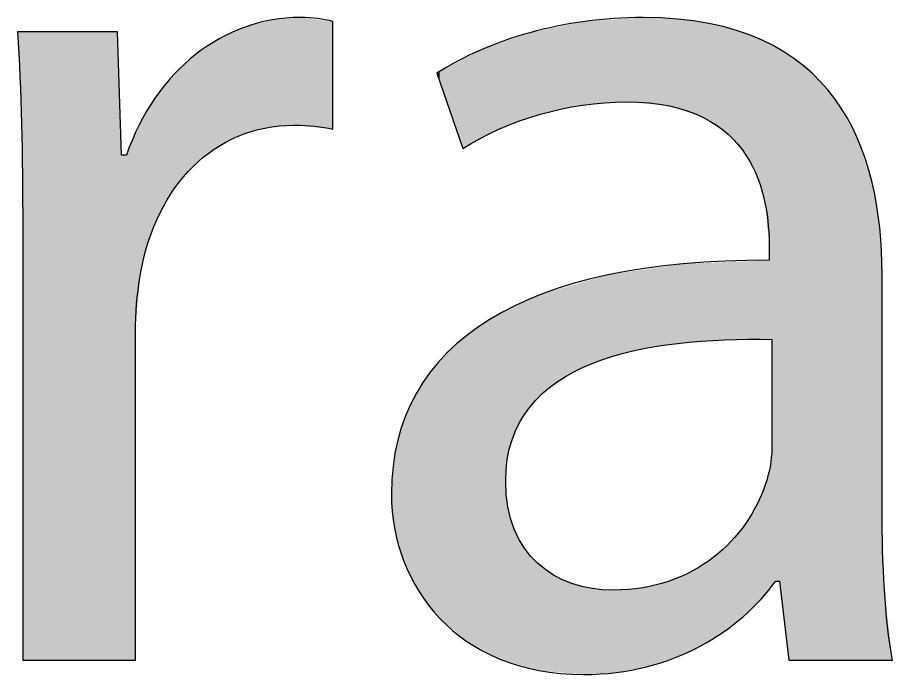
# Model space of a CAD drawing. Extents: x -102 to 434, y -1398 to -13.
# Drawn here: x -85.2 to -77.79, y -1303.87 to -1298.3 of the extents above; entities that cross this region are included whole.
import ezdxf

# ---------------------------------------------------------------- set-up
doc = ezdxf.new("R2010")
doc.units = 0
doc.layers.add('LAYER_1', color=7, linetype='CONTINUOUS')

# ---------------------------------------------------------------- blocks, each defined once
blk = doc.blocks.new('*U77')
at = {"layer": 'LAYER_1', "color": 250}
for points in [[(-83.106, -1299.2384), (-83.2749, -1298.3837), (-83.106, -1298.3391)], [(-83.0446, -1299.2325), (-83.106, -1298.3391), (-83.0446, -1298.3229)], [(-82.8599, -1299.2148), (-83.0446, -1298.3229), (-82.8599, -1298.3069)], [(-82.8049, -1299.2203), (-82.8599, -1298.3069), (-82.8049, -1298.3021)], [(-82.8599, -1299.2148), (-82.8599, -1298.3069), (-82.8049, -1299.2203)], [(-82.8049, -1299.2203), (-82.8049, -1298.3021), (-82.53, -1299.2478)], [(-83.3317, -1299.3069), (-83.4925, -1298.4824), (-83.3317, -1298.4095)], [(-83.2749, -1299.2897), (-83.3317, -1298.4095), (-83.2749, -1298.3837)], [(-85.1679, -1299.204), (-85.1679, -1298.4231), (-85.1583, -1300.0836)], [(-83.4925, -1299.3936), (-83.5353, -1298.5109), (-83.4925, -1298.4824)], [(-83.5353, -1299.4166), (-83.6943, -1298.6169), (-83.5353, -1298.5109)], [(-83.7149, -1299.564), (-83.8687, -1298.7772), (-83.7149, -1298.6358)], [(-83.6943, -1299.5471), (-83.7149, -1298.6358), (-83.6943, -1298.6169)], [(-83.877, -1299.7593), (-83.995, -1298.9313), (-83.877, -1298.7848)], [(-83.8687, -1299.7454), (-83.877, -1298.7848), (-83.8687, -1298.7772)], [(-83.995, -1299.9572), (-84.0375, -1298.9841), (-83.995, -1298.9313)], [(-84.0375, -1300.0617), (-84.0919, -1299.0763), (-84.0375, -1298.9841)], [(-84.0919, -1300.1957), (-84.1577, -1299.1876), (-84.0919, -1299.0763)], [(-84.1724, -1300.6086), (-84.2016, -1299.2828), (-84.1724, -1299.2125)], [(-84.1577, -1300.4574), (-84.1724, -1299.2125), (-84.1577, -1299.1876)], [(-84.2016, -1303.7457), (-84.2786, -1299.468), (-84.2016, -1299.2828)]]:
    blk.add_solid(points, dxfattribs=at)
at = {"layer": 'LAYER_1', "color": 250, "extrusion": (0, 0, -1)}
for points in [[(83.106, -1299.2384), (83.106, -1298.3391), (83.0446, -1299.2325)], [(83.0446, -1299.2325), (83.0446, -1298.3229), (82.8599, -1299.2148)], [(82.53, -1299.2478), (82.8049, -1298.3021), (82.53, -1298.3352)], [(83.3317, -1299.3069), (83.3317, -1298.4095), (83.2749, -1299.2897)], [(83.2749, -1299.2897), (83.2749, -1298.3837), (83.106, -1299.2384)], [(85.1679, -1299.204), (85.2024, -1298.4231), (85.1679, -1298.4231)], [(85.1583, -1300.0836), (85.1679, -1298.4231), (85.1583, -1298.4231)], [(85.1583, -1303.7457), (85.1583, -1298.4231), (84.3556, -1303.7457)], [(84.3556, -1303.7457), (85.1583, -1298.4231), (84.3556, -1298.4231)], [(84.3556, -1303.7457), (84.3556, -1298.4231), (84.3225, -1303.7457)], [(84.3225, -1303.7457), (84.3556, -1298.4231), (84.3225, -1299.468)], [(83.4925, -1299.3936), (83.4925, -1298.4824), (83.3317, -1299.3069)], [(83.5353, -1299.4166), (83.5353, -1298.5109), (83.4925, -1299.3936)], [(83.7149, -1299.564), (83.7149, -1298.6358), (83.6943, -1299.5471)], [(83.6943, -1299.5471), (83.6943, -1298.6169), (83.5353, -1299.4166)], [(83.877, -1299.7593), (83.877, -1298.7848), (83.8687, -1299.7454)], [(83.8687, -1299.7454), (83.8687, -1298.7772), (83.7149, -1299.564)], [(83.995, -1299.9572), (83.995, -1298.9313), (83.877, -1299.7593)], [(84.0375, -1300.0617), (84.0375, -1298.9841), (83.995, -1299.9572)], [(84.0919, -1300.1957), (84.0919, -1299.0763), (84.0375, -1300.0617)], [(84.1724, -1300.6086), (84.1724, -1299.2125), (84.1577, -1300.4574)], [(84.1577, -1300.4574), (84.1577, -1299.1876), (84.0919, -1300.1957)], [(84.2016, -1300.9084), (84.2016, -1299.2828), (84.1724, -1300.6086)], [(84.3225, -1303.7457), (84.3225, -1299.468), (84.2786, -1303.7457)], [(84.2786, -1303.7457), (84.3225, -1299.468), (84.2786, -1299.468)], [(84.2786, -1303.7457), (84.2786, -1299.468), (84.2016, -1303.7457)]]:
    blk.add_solid(points, dxfattribs=at)
blk = doc.blocks.new('*U78')
at = {"layer": 'LAYER_1', "color": 250}
for points in [[(-80.4164, -1299.0446), (-80.4904, -1298.3553), (-80.4164, -1298.3402)], [(-80.4066, -1299.0438), (-80.4164, -1298.3402), (-80.4066, -1298.3382)], [(-80.395, -1299.043), (-80.4066, -1298.3382), (-80.395, -1298.3358)], [(-80.335, -1299.0385), (-80.395, -1298.3358), (-80.335, -1298.3317)], [(-80.3349, -1299.0385), (-80.335, -1298.3317), (-80.3349, -1298.3317)], [(-80.2016, -1299.0285), (-80.3349, -1298.3317), (-80.2016, -1298.3226)], [(-80.1673, -1299.0259), (-80.2016, -1298.3226), (-80.1673, -1298.3203)], [(-80.1536, -1299.0249), (-80.1673, -1298.3203), (-80.1536, -1298.3194)], [(-80.131, -1299.0232), (-80.1536, -1298.3194), (-80.131, -1298.3178)], [(-80.0437, -1299.0167), (-80.131, -1298.3178), (-80.0437, -1298.3119)], [(-80.0267, -1299.0183), (-80.0437, -1298.3119), (-80.0267, -1298.3107)], [(-80.0437, -1299.0167), (-80.0437, -1298.3119), (-80.0267, -1299.0183)], [(-79.9892, -1299.0219), (-80.0267, -1298.3107), (-79.9892, -1298.3082)], [(-80.0267, -1299.0183), (-80.0267, -1298.3107), (-79.9892, -1299.0219)], [(-79.9057, -1299.0299), (-79.9892, -1298.3082), (-79.9057, -1298.3025)], [(-79.9892, -1299.0219), (-79.9892, -1298.3082), (-79.9057, -1299.0299)], [(-79.9007, -1299.0303), (-79.9057, -1298.3025), (-79.9007, -1298.3021)], [(-79.9057, -1299.0299), (-79.9057, -1298.3025), (-79.9007, -1299.0303)], [(-79.9007, -1299.0303), (-79.9007, -1298.3021), (-79.8739, -1299.0329)], [(-79.8739, -1299.0329), (-79.8739, -1298.3033), (-79.8026, -1299.0397)], [(-79.8026, -1299.0397), (-79.8026, -1298.3064), (-79.7908, -1299.0409)], [(-79.7908, -1299.0409), (-79.7908, -1298.307), (-79.6819, -1299.0513)], [(-79.6819, -1299.0513), (-79.6819, -1298.3117), (-79.6791, -1299.0516)], [(-79.6791, -1299.0516), (-79.6791, -1298.3118), (-79.6364, -1299.066)], [(-79.6364, -1299.066), (-79.6364, -1298.3137), (-79.6098, -1299.0749)], [(-79.6098, -1299.0749), (-79.6098, -1298.3149), (-79.6096, -1299.075)], [(-79.6096, -1299.075), (-79.6096, -1298.3149), (-79.5792, -1299.0853)], [(-79.5792, -1299.0853), (-79.5792, -1298.3192), (-79.5619, -1299.0911)], [(-79.5619, -1299.0911), (-79.5619, -1298.3216), (-79.4826, -1299.1178)], [(-79.4826, -1299.1178), (-79.4826, -1298.3328), (-79.4196, -1299.1391)], [(-80.7561, -1299.1185), (-80.7818, -1298.4149), (-80.7561, -1298.4097)], [(-80.7503, -1299.1172), (-80.7561, -1298.4097), (-80.7503, -1298.4085)], [(-80.7304, -1299.1129), (-80.7503, -1298.4085), (-80.7304, -1298.4044)], [(-80.6599, -1299.0975), (-80.7304, -1298.4044), (-80.6599, -1298.39)], [(-80.6314, -1299.0913), (-80.6599, -1298.39), (-80.6314, -1298.3842)], [(-80.505, -1299.0638), (-80.6314, -1298.3842), (-80.505, -1298.3583)], [(-80.4904, -1299.0607), (-80.505, -1298.3583), (-80.4904, -1298.3553)], [(-79.4196, -1299.1391), (-79.4196, -1298.3417), (-79.3953, -1299.1473)], [(-79.3953, -1299.1473), (-79.3953, -1298.3451), (-79.3465, -1299.1801)], [(-79.3465, -1299.1801), (-79.3465, -1298.352), (-79.3082, -1299.2059)], [(-79.3082, -1299.2059), (-79.3082, -1298.3616), (-79.2244, -1299.2623)], [(-79.2244, -1299.2623), (-79.2244, -1298.3827), (-79.2119, -1299.2707)], [(-79.2119, -1299.2707), (-79.2119, -1298.3859), (-79.1824, -1299.2905)], [(-79.1824, -1299.2905), (-79.1824, -1298.3933), (-79.159, -1299.3178)], [(-79.159, -1299.3178), (-79.159, -1298.3992), (-79.1096, -1299.3754)], [(-79.1096, -1299.3754), (-79.1096, -1298.4117), (-79.0519, -1299.4428)], [(-81.0128, -1299.2082), (-81.0245, -1298.4887), (-81.0128, -1298.4845)], [(-80.9933, -1299.2011), (-81.0128, -1298.4845), (-80.9933, -1298.4777)], [(-80.9896, -1299.1997), (-80.9933, -1298.4777), (-80.9896, -1298.4764)], [(-80.9543, -1299.1869), (-80.9896, -1298.4764), (-80.9543, -1298.4639)], [(-80.9488, -1299.1849), (-80.9543, -1298.4639), (-80.9488, -1298.462)], [(-80.908, -1299.17), (-80.9488, -1298.462), (-80.908, -1298.4476)], [(-80.8626, -1299.1535), (-80.908, -1298.4476), (-80.8626, -1298.4316)], [(-80.8616, -1299.1531), (-80.8626, -1298.4316), (-80.8616, -1298.4313)], [(-80.855, -1299.1507), (-80.8616, -1298.4313), (-80.855, -1298.4299)], [(-80.7956, -1299.1291), (-80.855, -1298.4299), (-80.7956, -1298.4177)], [(-80.786, -1299.1256), (-80.7956, -1298.4177), (-80.786, -1298.4158)], [(-80.7818, -1299.1241), (-80.786, -1298.4158), (-80.7818, -1298.4149)], [(-79.0519, -1299.4428), (-79.0519, -1298.4337), (-79.0354, -1299.4619)], [(-79.0354, -1299.4619), (-79.0354, -1298.4399), (-79.0305, -1299.4677)], [(-79.0305, -1299.4677), (-79.0305, -1298.4418), (-78.9379, -1299.6492)], [(-78.9379, -1299.6492), (-78.9379, -1298.4771), (-78.9296, -1299.6655)], [(-78.9296, -1299.6655), (-78.9296, -1298.4803), (-78.9031, -1299.7566)], [(-81.2052, -1299.2923), (-81.2848, -1298.5803), (-81.2052, -1298.5523)], [(-81.1246, -1299.2489), (-81.2052, -1298.5523), (-81.1246, -1298.5239)], [(-81.1155, -1299.2456), (-81.1246, -1298.5239), (-81.1155, -1298.5207)], [(-81.0664, -1299.2277), (-81.1155, -1298.5207), (-81.0664, -1298.5034)], [(-81.0616, -1299.2259), (-81.0664, -1298.5034), (-81.0616, -1298.5017)], [(-81.0526, -1299.2227), (-81.0616, -1298.5017), (-81.0526, -1298.4986)], [(-81.0474, -1299.2208), (-81.0526, -1298.4986), (-81.0474, -1298.4967)], [(-81.0245, -1299.2125), (-81.0474, -1298.4967), (-81.0245, -1298.4887)], [(-78.9031, -1299.7566), (-78.9031, -1298.4904), (-78.8979, -1299.7743)], [(-78.8979, -1299.7743), (-78.8979, -1298.4924), (-78.8699, -1299.8705)], [(-78.8699, -1299.8705), (-78.8699, -1298.5073), (-78.8668, -1299.9022)], [(-78.8668, -1299.9022), (-78.8668, -1298.5089), (-78.8339, -1300.2486)], [(-81.2848, -1299.3351), (-81.3951, -1298.6392), (-81.2848, -1298.5803)], [(-78.7459, -1303.075), (-78.7459, -1298.5733), (-78.7102, -1303.3864)], [(-78.7102, -1303.3864), (-78.7102, -1298.5923), (-78.6689, -1303.7457)], [(-81.4293, -1299.4128), (-81.5638, -1298.7292), (-81.4293, -1298.6574)], [(-81.3967, -1299.3953), (-81.4293, -1298.6574), (-81.3967, -1298.6401)], [(-81.3951, -1299.3945), (-81.3967, -1298.6401), (-81.3951, -1298.6392)], [(-81.6245, -1298.8468), (-81.6493, -1298.7748), (-81.6245, -1298.7616)], [(-81.5638, -1299.0227), (-81.6245, -1298.7616), (-81.5638, -1298.7292)], [(-81.6245, -1298.8468), (-81.6245, -1298.7616), (-81.5638, -1299.0227)], [(-81.5638, -1299.0227), (-81.5638, -1298.7292), (-81.4293, -1299.4128)], [(-79.6819, -1301.0722), (-79.7908, -1300.4215), (-79.6819, -1300.4054)], [(-79.6791, -1301.0718), (-79.6819, -1300.4054), (-79.6791, -1300.405)], [(-79.6364, -1301.0657), (-79.6791, -1300.405), (-79.6364, -1300.3987)], [(-79.6098, -1301.062), (-79.6364, -1300.3987), (-79.6098, -1300.3947)], [(-79.6096, -1301.0619), (-79.6098, -1300.3947), (-79.6096, -1300.3947)], [(-79.5792, -1301.0596), (-79.6096, -1300.3947), (-79.5792, -1300.3902)], [(-79.5619, -1301.0583), (-79.5792, -1300.3902), (-79.5619, -1300.3876)], [(-79.4826, -1301.0524), (-79.5619, -1300.3876), (-79.4826, -1300.3845)], [(-79.4196, -1301.0477), (-79.4826, -1300.3845), (-79.4196, -1300.3819)], [(-79.3953, -1301.0458), (-79.4196, -1300.3819), (-79.3953, -1300.381)], [(-79.3465, -1301.0422), (-79.3953, -1300.381), (-79.3465, -1300.379)], [(-79.3082, -1301.0393), (-79.3465, -1300.379), (-79.3082, -1300.3775)], [(-79.2244, -1301.033), (-79.3082, -1300.3775), (-79.2244, -1300.3741)], [(-79.2119, -1301.0321), (-79.2244, -1300.3741), (-79.2119, -1300.3736)], [(-79.1824, -1301.0319), (-79.2119, -1300.3736), (-79.1824, -1300.3725)], [(-79.159, -1301.0317), (-79.1824, -1300.3725), (-79.159, -1300.3715)], [(-79.1096, -1301.0314), (-79.159, -1300.3715), (-79.1096, -1300.3696)], [(-79.0519, -1301.031), (-79.1096, -1300.3696), (-79.0519, -1300.3672)], [(-79.0354, -1301.0308), (-79.0519, -1300.3672), (-79.0354, -1300.3666)], [(-79.0305, -1301.0308), (-79.0354, -1300.3666), (-79.0305, -1300.3664)], [(-78.9379, -1301.0302), (-79.0305, -1300.3664), (-78.9379, -1300.3627)], [(-78.9296, -1301.0301), (-78.9379, -1300.3627), (-78.9296, -1300.3624)], [(-78.9031, -1301.0299), (-78.9296, -1300.3624), (-78.9031, -1300.3613)], [(-78.8979, -1301.0299), (-78.9031, -1300.3613), (-78.8979, -1300.3611)], [(-78.8699, -1301.0297), (-78.8979, -1300.3611), (-78.8699, -1300.36)], [(-78.8668, -1301.0297), (-78.8699, -1300.36), (-78.8668, -1300.3598)], [(-78.8339, -1301.0294), (-78.8668, -1300.3598), (-78.8339, -1300.3585)], [(-80.2016, -1301.1859), (-80.3349, -1300.5207), (-80.2016, -1300.4822)], [(-80.1673, -1301.1738), (-80.2016, -1300.4822), (-80.1673, -1300.4772)], [(-80.1536, -1301.1702), (-80.1673, -1300.4772), (-80.1536, -1300.4751)], [(-80.131, -1301.1641), (-80.1536, -1300.4751), (-80.131, -1300.4718)], [(-80.0437, -1301.1409), (-80.131, -1300.4718), (-80.0437, -1300.4589)], [(-80.0267, -1301.1363), (-80.0437, -1300.4589), (-80.0267, -1300.4564)], [(-79.9892, -1301.1263), (-80.0267, -1300.4564), (-79.9892, -1300.4508)], [(-79.9057, -1301.1098), (-79.9892, -1300.4508), (-79.9057, -1300.4385)], [(-79.9007, -1301.1088), (-79.9057, -1300.4385), (-79.9007, -1300.4377)], [(-79.8739, -1301.1035), (-79.9007, -1300.4377), (-79.8739, -1300.4338)], [(-79.8026, -1301.0893), (-79.8739, -1300.4338), (-79.8026, -1300.4232)], [(-79.7908, -1301.0877), (-79.8026, -1300.4232), (-79.7908, -1300.4215)], [(-80.4164, -1301.2701), (-80.4904, -1300.5657), (-80.4164, -1300.5443)], [(-80.4066, -1301.2656), (-80.4164, -1300.5443), (-80.4066, -1300.5415)], [(-80.395, -1301.2603), (-80.4066, -1300.5415), (-80.395, -1300.5381)], [(-80.335, -1301.2328), (-80.395, -1300.5381), (-80.335, -1300.5208)], [(-80.3349, -1301.2327), (-80.335, -1300.5208), (-80.3349, -1300.5207)], [(-80.7304, -1301.4671), (-80.7503, -1300.6407), (-80.7304, -1300.635)], [(-80.6599, -1301.4113), (-80.7304, -1300.635), (-80.6599, -1300.6146)], [(-80.6314, -1301.3887), (-80.6599, -1300.6146), (-80.6314, -1300.6064)], [(-80.505, -1301.3128), (-80.6314, -1300.6064), (-80.505, -1300.5699)], [(-80.4904, -1301.3041), (-80.505, -1300.5699), (-80.4904, -1300.5657)], [(-80.908, -1301.6702), (-80.9488, -1300.726), (-80.908, -1300.7085)], [(-80.8626, -1301.6016), (-80.908, -1300.7085), (-80.8626, -1300.689)], [(-80.8616, -1301.6005), (-80.8626, -1300.689), (-80.8616, -1300.6885)], [(-80.855, -1301.5934), (-80.8616, -1300.6885), (-80.855, -1300.6857)], [(-80.7956, -1301.5298), (-80.855, -1300.6857), (-80.7956, -1300.6602)], [(-80.786, -1301.5195), (-80.7956, -1300.6602), (-80.786, -1300.6561)], [(-80.7818, -1301.5151), (-80.786, -1300.6561), (-80.7818, -1300.6543)], [(-80.7561, -1301.4875), (-80.7818, -1300.6543), (-80.7561, -1300.6433)], [(-80.7503, -1301.4829), (-80.7561, -1300.6433), (-80.7503, -1300.6407)], [(-81.0664, -1303.7505), (-81.1155, -1300.8125), (-81.0664, -1300.7855)], [(-81.0616, -1302.1636), (-81.0664, -1300.7855), (-81.0616, -1300.7829)], [(-81.0526, -1302.0441), (-81.0616, -1300.7829), (-81.0526, -1300.778)], [(-81.0474, -1302.0225), (-81.0526, -1300.778), (-81.0474, -1300.7752)], [(-81.0245, -1301.9276), (-81.0474, -1300.7752), (-81.0245, -1300.7626)], [(-81.0128, -1301.8789), (-81.0245, -1300.7626), (-81.0128, -1300.7562)], [(-80.9933, -1301.8342), (-81.0128, -1300.7562), (-80.9933, -1300.7455)], [(-80.9896, -1301.8256), (-80.9933, -1300.7455), (-80.9896, -1300.7435)], [(-80.9543, -1301.7445), (-80.9896, -1300.7435), (-80.9543, -1300.7283)], [(-80.9488, -1301.7317), (-80.9543, -1300.7283), (-80.9488, -1300.726)], [(-81.1246, -1303.7312), (-81.2052, -1300.8616), (-81.1246, -1300.8175)], [(-81.1155, -1303.7361), (-81.1246, -1300.8175), (-81.1155, -1300.8125)], [(-81.1246, -1303.7312), (-81.1246, -1300.8175), (-81.1155, -1303.7361)], [(-81.1155, -1303.7361), (-81.1155, -1300.8125), (-81.0664, -1303.7505)], [(-81.2848, -1303.6453), (-81.3951, -1300.9939), (-81.2848, -1300.917)], [(-81.2052, -1303.688), (-81.2848, -1300.917), (-81.2052, -1300.8616)], [(-81.2848, -1303.6453), (-81.2848, -1300.917), (-81.2052, -1303.688)], [(-81.2052, -1303.688), (-81.2052, -1300.8616), (-81.1246, -1303.7312)], [(-81.3967, -1303.5847), (-81.4293, -1301.0239), (-81.3967, -1300.995)], [(-81.3951, -1303.586), (-81.3967, -1300.995), (-81.3951, -1300.9939)], [(-81.3967, -1303.5847), (-81.3967, -1300.995), (-81.3951, -1303.586)], [(-81.3951, -1303.586), (-81.3951, -1300.9939), (-81.2848, -1303.6453)], [(-81.4293, -1303.557), (-81.5638, -1301.1434), (-81.4293, -1301.0239)], [(-81.4293, -1303.557), (-81.4293, -1301.0239), (-81.3967, -1303.5847)], [(-81.5638, -1303.4427), (-81.6245, -1301.2129), (-81.5638, -1301.1434)], [(-81.5638, -1303.4427), (-81.5638, -1301.1434), (-81.4293, -1303.557)], [(-81.6245, -1303.3911), (-81.6493, -1301.2414), (-81.6245, -1301.2129)], [(-81.6245, -1303.3911), (-81.6245, -1301.2129), (-81.5638, -1303.4427)], [(-81.6493, -1303.3591), (-81.7061, -1301.3066), (-81.6493, -1301.2414)], [(-81.6493, -1303.3591), (-81.6493, -1301.2414), (-81.6245, -1303.3911)], [(-81.7061, -1303.2857), (-81.8033, -1301.4541), (-81.7061, -1301.3066)], [(-81.7061, -1303.2857), (-81.7061, -1301.3066), (-81.6493, -1303.3591)], [(-81.8233, -1303.1198), (-81.915, -1301.6766), (-81.8233, -1301.4844)], [(-81.8033, -1303.1601), (-81.8233, -1301.4844), (-81.8033, -1301.4541)], [(-81.8233, -1303.1198), (-81.8233, -1301.4844), (-81.8033, -1303.1601)], [(-81.8033, -1303.1601), (-81.8033, -1301.4541), (-81.7061, -1303.2857)], [(-81.9313, -1302.9018), (-81.9809, -1301.8831), (-81.9313, -1301.7278)], [(-81.915, -1302.9347), (-81.9313, -1301.7278), (-81.915, -1301.6766)], [(-81.9313, -1302.9018), (-81.9313, -1301.7278), (-81.915, -1302.9347)], [(-81.915, -1302.9347), (-81.915, -1301.6766), (-81.8233, -1303.1198)], [(-81.9809, -1302.7234), (-82.0084, -1302.0351), (-81.9809, -1301.8831)], [(-81.9809, -1302.7234), (-81.9809, -1301.8831), (-81.9313, -1302.9018)], [(-78.8119, -1303.1158), (-78.827, -1302.1071), (-78.8119, -1301.9533)], [(-82.0084, -1302.6248), (-82.0208, -1302.1037), (-82.0084, -1302.0351)], [(-82.0084, -1302.6248), (-82.0084, -1302.0351), (-81.9809, -1302.7234)], [(-82.0208, -1302.4868), (-82.0341, -1302.3381), (-82.0208, -1302.1037)], [(-82.0208, -1302.4868), (-82.0208, -1302.1037), (-82.0084, -1302.6248)], [(-78.827, -1303.1346), (-78.8339, -1302.1339), (-78.827, -1302.1071)], [(-78.8339, -1303.1432), (-78.8668, -1302.2613), (-78.8339, -1302.1339)], [(-81.0664, -1303.7505), (-81.0664, -1302.2282), (-81.0616, -1303.7519)], [(-78.8699, -1303.1878), (-78.8979, -1302.3345), (-78.8699, -1302.2683)], [(-78.8668, -1303.184), (-78.8699, -1302.2683), (-78.8668, -1302.2613)], [(-81.0616, -1303.7519), (-81.0616, -1302.3419), (-81.0526, -1303.7545)], [(-78.8979, -1303.2226), (-78.9031, -1302.3467), (-78.8979, -1302.3345)], [(-81.0526, -1303.7545), (-81.0526, -1302.4088), (-81.0474, -1303.756)], [(-78.9296, -1303.255), (-78.9379, -1302.4289), (-78.9296, -1302.4093)], [(-78.9031, -1303.229), (-78.9296, -1302.4093), (-78.9031, -1302.3467)], [(-81.0474, -1303.756), (-81.0474, -1302.4479), (-81.0245, -1303.7627)], [(-78.9379, -1303.2632), (-79.0305, -1302.5823), (-78.9379, -1302.4289)], [(-81.0245, -1303.7627), (-81.0245, -1302.5462), (-81.0128, -1303.7662)], [(-81.0128, -1303.7662), (-81.0128, -1302.5804), (-80.9933, -1303.7719)], [(-80.9933, -1303.7719), (-80.9933, -1302.637), (-80.9896, -1303.773)], [(-79.0519, -1303.375), (-79.1096, -1302.6809), (-79.0519, -1302.6105)], [(-79.0354, -1303.3589), (-79.0519, -1302.6105), (-79.0354, -1302.5905)], [(-79.0305, -1303.354), (-79.0354, -1302.5905), (-79.0305, -1302.5823)], [(-80.9896, -1303.773), (-80.9896, -1302.645), (-80.9543, -1303.7833)], [(-79.1096, -1303.4199), (-79.159, -1302.7411), (-79.1096, -1302.6809)], [(-80.9543, -1303.7833), (-80.9543, -1302.7202), (-80.9488, -1303.7849)], [(-80.9488, -1303.7849), (-80.9488, -1302.7293), (-80.908, -1303.7968)], [(-79.1824, -1303.4765), (-79.2119, -1302.7887), (-79.1824, -1302.7622)], [(-79.159, -1303.4583), (-79.1824, -1302.7622), (-79.159, -1302.7411)], [(-80.908, -1303.7968), (-80.908, -1302.796), (-80.8626, -1303.8101)], [(-80.8626, -1303.8101), (-80.8626, -1302.8544), (-80.8616, -1303.8104)], [(-80.8616, -1303.8104), (-80.8616, -1302.8557), (-80.855, -1303.8124)], [(-79.2244, -1303.5091), (-79.3082, -1302.8755), (-79.2244, -1302.8)], [(-79.2119, -1303.4994), (-79.2244, -1302.8), (-79.2119, -1302.7887)], [(-80.855, -1303.8124), (-80.855, -1302.8642), (-80.7956, -1303.8298)], [(-80.7956, -1303.8298), (-80.7956, -1302.9251), (-80.786, -1303.8326)], [(-80.786, -1303.8326), (-80.786, -1302.933), (-80.7818, -1303.8329)], [(-79.3953, -1303.6128), (-79.4196, -1302.9479), (-79.3953, -1302.9321)], [(-79.3465, -1303.5832), (-79.3953, -1302.9321), (-79.3465, -1302.9004)], [(-79.3082, -1303.5599), (-79.3465, -1302.9004), (-79.3082, -1302.8755)], [(-80.7818, -1303.8329), (-80.7818, -1302.9364), (-80.7561, -1303.8352)], [(-80.7561, -1303.8352), (-80.7561, -1302.9575), (-80.7503, -1303.8358)], [(-80.7503, -1303.8358), (-80.7503, -1302.9623), (-80.7304, -1303.8376)], [(-80.7304, -1303.8376), (-80.7304, -1302.9787), (-80.6599, -1303.8439)], [(-79.4826, -1303.6563), (-79.5619, -1303.0276), (-79.4826, -1302.9888)], [(-79.4196, -1303.6275), (-79.4826, -1302.9888), (-79.4196, -1302.9479)], [(-80.6599, -1303.8439), (-80.6599, -1303.0249), (-80.6314, -1303.8465)], [(-80.6314, -1303.8465), (-80.6314, -1303.0379), (-80.505, -1303.8578)], [(-79.6819, -1303.7408), (-79.7908, -1303.1082), (-79.6819, -1303.076)], [(-79.6791, -1303.7399), (-79.6819, -1303.076), (-79.6791, -1303.0749)], [(-79.6364, -1303.7264), (-79.6791, -1303.0749), (-79.6364, -1303.0583)], [(-79.6098, -1303.7142), (-79.6364, -1303.0583), (-79.6098, -1303.0479)], [(-79.6096, -1303.7141), (-79.6098, -1303.0479), (-79.6096, -1303.0479)], [(-79.5792, -1303.7003), (-79.6096, -1303.0479), (-79.5792, -1303.036)], [(-79.5619, -1303.6924), (-79.5792, -1303.036), (-79.5619, -1303.0276)], [(-80.505, -1303.8578), (-80.505, -1303.0957), (-80.4904, -1303.8591)], [(-80.4904, -1303.8591), (-80.4904, -1303.0993), (-80.4164, -1303.8658)], [(-80.4164, -1303.8658), (-80.4164, -1303.1176), (-80.4066, -1303.8667)], [(-80.131, -1303.8498), (-80.1536, -1303.1518), (-80.131, -1303.1509)], [(-80.0437, -1303.8335), (-80.131, -1303.1509), (-80.0437, -1303.1474)], [(-80.0267, -1303.8303), (-80.0437, -1303.1474), (-80.0267, -1303.1468)], [(-79.9892, -1303.8233), (-80.0267, -1303.1468), (-79.9892, -1303.1422)], [(-79.9057, -1303.8077), (-79.9892, -1303.1422), (-79.9057, -1303.132)], [(-79.9007, -1303.8067), (-79.9057, -1303.132), (-79.9007, -1303.131)], [(-79.8739, -1303.8017), (-79.9007, -1303.131), (-79.8739, -1303.1254)], [(-79.8026, -1303.7791), (-79.8739, -1303.1254), (-79.8026, -1303.1107)], [(-79.7908, -1303.7754), (-79.8026, -1303.1107), (-79.7908, -1303.1082)]]:
    blk.add_solid(points, dxfattribs=at)
at = {"layer": 'LAYER_1', "color": 250, "extrusion": (0, 0, -1)}
for points in [[(80.4164, -1299.0446), (80.4164, -1298.3402), (80.4066, -1299.0438)], [(80.4066, -1299.0438), (80.4066, -1298.3382), (80.395, -1299.043)], [(80.395, -1299.043), (80.395, -1298.3358), (80.335, -1299.0385)], [(80.335, -1299.0385), (80.335, -1298.3317), (80.3349, -1299.0385)], [(80.3349, -1299.0385), (80.3349, -1298.3317), (80.2016, -1299.0285)], [(80.2016, -1299.0285), (80.2016, -1298.3226), (80.1673, -1299.0259)], [(80.1673, -1299.0259), (80.1673, -1298.3203), (80.1536, -1299.0249)], [(80.1536, -1299.0249), (80.1536, -1298.3194), (80.131, -1299.0232)], [(80.131, -1299.0232), (80.131, -1298.3178), (80.0437, -1299.0167)], [(79.8739, -1299.0329), (79.9007, -1298.3021), (79.8739, -1298.3033)], [(79.8026, -1299.0397), (79.8739, -1298.3033), (79.8026, -1298.3064)], [(79.7908, -1299.0409), (79.8026, -1298.3064), (79.7908, -1298.307)], [(79.6819, -1299.0513), (79.7908, -1298.307), (79.6819, -1298.3117)], [(79.6791, -1299.0516), (79.6819, -1298.3117), (79.6791, -1298.3118)], [(79.6364, -1299.066), (79.6791, -1298.3118), (79.6364, -1298.3137)], [(79.6098, -1299.0749), (79.6364, -1298.3137), (79.6098, -1298.3149)], [(79.6096, -1299.075), (79.6098, -1298.3149), (79.6096, -1298.3149)], [(79.5792, -1299.0853), (79.6096, -1298.3149), (79.5792, -1298.3192)], [(79.5619, -1299.0911), (79.5792, -1298.3192), (79.5619, -1298.3216)], [(79.4826, -1299.1178), (79.5619, -1298.3216), (79.4826, -1298.3328)], [(79.4196, -1299.1391), (79.4826, -1298.3328), (79.4196, -1298.3417)], [(80.7561, -1299.1185), (80.7561, -1298.4097), (80.7503, -1299.1172)], [(80.7503, -1299.1172), (80.7503, -1298.4085), (80.7304, -1299.1129)], [(80.7304, -1299.1129), (80.7304, -1298.4044), (80.6599, -1299.0975)], [(80.6599, -1299.0975), (80.6599, -1298.39), (80.6314, -1299.0913)], [(80.6314, -1299.0913), (80.6314, -1298.3842), (80.505, -1299.0638)], [(80.505, -1299.0638), (80.505, -1298.3583), (80.4904, -1299.0607)], [(80.4904, -1299.0607), (80.4904, -1298.3553), (80.4164, -1299.0446)], [(79.3953, -1299.1473), (79.4196, -1298.3417), (79.3953, -1298.3451)], [(79.3465, -1299.1801), (79.3953, -1298.3451), (79.3465, -1298.352)], [(79.3082, -1299.2059), (79.3465, -1298.352), (79.3082, -1298.3616)], [(79.2244, -1299.2623), (79.3082, -1298.3616), (79.2244, -1298.3827)], [(79.2119, -1299.2707), (79.2244, -1298.3827), (79.2119, -1298.3859)], [(79.1824, -1299.2905), (79.2119, -1298.3859), (79.1824, -1298.3933)], [(79.159, -1299.3178), (79.1824, -1298.3933), (79.159, -1298.3992)], [(79.1096, -1299.3754), (79.159, -1298.3992), (79.1096, -1298.4117)], [(79.0519, -1299.4428), (79.1096, -1298.4117), (79.0519, -1298.4337)], [(81.0128, -1299.2082), (81.0128, -1298.4845), (80.9933, -1299.2011)], [(80.9933, -1299.2011), (80.9933, -1298.4777), (80.9896, -1299.1997)], [(80.9896, -1299.1997), (80.9896, -1298.4764), (80.9543, -1299.1869)], [(80.9543, -1299.1869), (80.9543, -1298.4639), (80.9488, -1299.1849)], [(80.9488, -1299.1849), (80.9488, -1298.462), (80.908, -1299.17)], [(80.908, -1299.17), (80.908, -1298.4476), (80.8626, -1299.1535)], [(80.8626, -1299.1535), (80.8626, -1298.4316), (80.8616, -1299.1531)], [(80.8616, -1299.1531), (80.8616, -1298.4313), (80.855, -1299.1507)], [(80.855, -1299.1507), (80.855, -1298.4299), (80.7956, -1299.1291)], [(80.7956, -1299.1291), (80.7956, -1298.4177), (80.786, -1299.1256)], [(80.786, -1299.1256), (80.786, -1298.4158), (80.7818, -1299.1241)], [(80.7818, -1299.1241), (80.7818, -1298.4149), (80.7561, -1299.1185)], [(79.0354, -1299.4619), (79.0519, -1298.4337), (79.0354, -1298.4399)], [(79.0305, -1299.4677), (79.0354, -1298.4399), (79.0305, -1298.4418)], [(78.9379, -1299.6492), (79.0305, -1298.4418), (78.9379, -1298.4771)], [(78.9296, -1299.6655), (78.9379, -1298.4771), (78.9296, -1298.4803)], [(78.9031, -1299.7566), (78.9296, -1298.4803), (78.9031, -1298.4904)], [(81.2052, -1299.2923), (81.2052, -1298.5523), (81.1246, -1299.2489)], [(81.1246, -1299.2489), (81.1246, -1298.5239), (81.1155, -1299.2456)], [(81.1155, -1299.2456), (81.1155, -1298.5207), (81.0664, -1299.2277)], [(81.0664, -1299.2277), (81.0664, -1298.5034), (81.0616, -1299.2259)], [(81.0616, -1299.2259), (81.0616, -1298.5017), (81.0526, -1299.2227)], [(81.0526, -1299.2227), (81.0526, -1298.4986), (81.0474, -1299.2208)], [(81.0474, -1299.2208), (81.0474, -1298.4967), (81.0245, -1299.2125)], [(81.0245, -1299.2125), (81.0245, -1298.4887), (81.0128, -1299.2082)], [(78.8979, -1299.7743), (78.9031, -1298.4904), (78.8979, -1298.4924)], [(78.8699, -1299.8705), (78.8979, -1298.4924), (78.8699, -1298.5073)], [(78.8668, -1299.9022), (78.8699, -1298.5073), (78.8668, -1298.5089)], [(78.8339, -1300.2486), (78.8668, -1298.5089), (78.8339, -1298.5264)], [(78.8339, -1301.0294), (78.8339, -1298.5264), (78.827, -1301.0294)], [(78.827, -1301.0294), (78.8339, -1298.5264), (78.827, -1298.5301)], [(78.827, -1301.0294), (78.827, -1298.5301), (78.8119, -1301.0293)], [(78.8119, -1301.0293), (78.827, -1298.5301), (78.8119, -1298.5381)], [(78.8119, -1303.1158), (78.8119, -1298.5381), (78.779, -1303.075)], [(78.779, -1303.075), (78.8119, -1298.5381), (78.779, -1298.5557)], [(78.779, -1303.075), (78.779, -1298.5557), (78.7459, -1303.075)], [(78.7459, -1303.075), (78.779, -1298.5557), (78.7459, -1298.5733)], [(81.2848, -1299.3351), (81.2848, -1298.5803), (81.2052, -1299.2923)], [(78.7102, -1303.3864), (78.7459, -1298.5733), (78.7102, -1298.5923)], [(78.6689, -1303.7457), (78.7102, -1298.5923), (78.6689, -1298.6217)], [(78.6689, -1303.7457), (78.6689, -1298.6217), (78.5452, -1303.7457)], [(78.5452, -1303.7457), (78.6689, -1298.6217), (78.5452, -1298.7098)], [(81.4293, -1299.4128), (81.4293, -1298.6574), (81.3967, -1299.3953)], [(81.3967, -1299.3953), (81.3967, -1298.6401), (81.3951, -1299.3945)], [(81.3951, -1299.3945), (81.3951, -1298.6392), (81.2848, -1299.3351)], [(78.5452, -1303.7457), (78.5452, -1298.7098), (78.4018, -1303.7457)], [(78.4018, -1303.7457), (78.5452, -1298.7098), (78.4018, -1298.8432)], [(78.4018, -1303.7457), (78.4018, -1298.8432), (78.2786, -1303.7457)], [(78.2786, -1303.7457), (78.4018, -1298.8432), (78.2786, -1298.9908)], [(78.2786, -1303.7457), (78.2786, -1298.9908), (78.0883, -1303.7457)], [(78.0883, -1303.7457), (78.2786, -1298.9908), (78.0883, -1299.3218)], [(78.0883, -1303.7457), (78.0883, -1299.3218), (77.9645, -1303.7457)], [(77.9645, -1303.7457), (78.0883, -1299.3218), (77.9645, -1299.6893)], [(77.9645, -1303.7457), (77.9645, -1299.6893), (77.8974, -1303.7457)], [(77.8974, -1303.7457), (77.9645, -1299.6893), (77.8974, -1300.0797)], [(77.8974, -1303.7457), (77.8974, -1300.0797), (77.8772, -1303.7457)], [(77.8772, -1303.7457), (77.8974, -1300.0797), (77.8772, -1300.4794)], [(79.6819, -1301.0722), (79.6819, -1300.4054), (79.6791, -1301.0718)], [(79.6791, -1301.0718), (79.6791, -1300.405), (79.6364, -1301.0657)], [(79.6364, -1301.0657), (79.6364, -1300.3987), (79.6098, -1301.062)], [(79.6098, -1301.062), (79.6098, -1300.3947), (79.6096, -1301.0619)], [(79.6096, -1301.0619), (79.6096, -1300.3947), (79.5792, -1301.0596)], [(79.5792, -1301.0596), (79.5792, -1300.3902), (79.5619, -1301.0583)], [(79.5619, -1301.0583), (79.5619, -1300.3876), (79.4826, -1301.0524)], [(79.4826, -1301.0524), (79.4826, -1300.3845), (79.4196, -1301.0477)], [(79.4196, -1301.0477), (79.4196, -1300.3819), (79.3953, -1301.0458)], [(79.3953, -1301.0458), (79.3953, -1300.381), (79.3465, -1301.0422)], [(79.3465, -1301.0422), (79.3465, -1300.379), (79.3082, -1301.0393)], [(79.3082, -1301.0393), (79.3082, -1300.3775), (79.2244, -1301.033)], [(79.2244, -1301.033), (79.2244, -1300.3741), (79.2119, -1301.0321)], [(79.2119, -1301.0321), (79.2119, -1300.3736), (79.1824, -1301.0319)], [(79.1824, -1301.0319), (79.1824, -1300.3725), (79.159, -1301.0317)], [(79.159, -1301.0317), (79.159, -1300.3715), (79.1096, -1301.0314)], [(79.1096, -1301.0314), (79.1096, -1300.3696), (79.0519, -1301.031)], [(79.0519, -1301.031), (79.0519, -1300.3672), (79.0354, -1301.0308)], [(79.0354, -1301.0308), (79.0354, -1300.3666), (79.0305, -1301.0308)], [(79.0305, -1301.0308), (79.0305, -1300.3664), (78.9379, -1301.0302)], [(78.9379, -1301.0302), (78.9379, -1300.3627), (78.9296, -1301.0301)], [(78.9296, -1301.0301), (78.9296, -1300.3624), (78.9031, -1301.0299)], [(78.9031, -1301.0299), (78.9031, -1300.3613), (78.8979, -1301.0299)], [(78.8979, -1301.0299), (78.8979, -1300.3611), (78.8699, -1301.0297)], [(78.8699, -1301.0297), (78.8699, -1300.36), (78.8668, -1301.0297)], [(78.8668, -1301.0297), (78.8668, -1300.3598), (78.8339, -1301.0294)], [(80.2016, -1301.1859), (80.2016, -1300.4822), (80.1673, -1301.1738)], [(80.1673, -1301.1738), (80.1673, -1300.4772), (80.1536, -1301.1702)], [(80.1536, -1301.1702), (80.1536, -1300.4751), (80.131, -1301.1641)], [(80.131, -1301.1641), (80.131, -1300.4718), (80.0437, -1301.1409)], [(80.0437, -1301.1409), (80.0437, -1300.4589), (80.0267, -1301.1363)], [(80.0267, -1301.1363), (80.0267, -1300.4564), (79.9892, -1301.1263)], [(79.9892, -1301.1263), (79.9892, -1300.4508), (79.9057, -1301.1098)], [(79.9057, -1301.1098), (79.9057, -1300.4385), (79.9007, -1301.1088)], [(79.9007, -1301.1088), (79.9007, -1300.4377), (79.8739, -1301.1035)], [(79.8739, -1301.1035), (79.8739, -1300.4338), (79.8026, -1301.0893)], [(79.8026, -1301.0893), (79.8026, -1300.4232), (79.7908, -1301.0877)], [(79.7908, -1301.0877), (79.7908, -1300.4215), (79.6819, -1301.0722)], [(80.4164, -1301.2701), (80.4164, -1300.5443), (80.4066, -1301.2656)], [(80.4066, -1301.2656), (80.4066, -1300.5415), (80.395, -1301.2603)], [(80.395, -1301.2603), (80.395, -1300.5381), (80.335, -1301.2328)], [(80.335, -1301.2328), (80.335, -1300.5208), (80.3349, -1301.2327)], [(80.3349, -1301.2327), (80.3349, -1300.5207), (80.2016, -1301.1859)], [(80.7304, -1301.4671), (80.7304, -1300.635), (80.6599, -1301.4113)], [(80.6599, -1301.4113), (80.6599, -1300.6146), (80.6314, -1301.3887)], [(80.6314, -1301.3887), (80.6314, -1300.6064), (80.505, -1301.3128)], [(80.505, -1301.3128), (80.505, -1300.5699), (80.4904, -1301.3041)], [(80.4904, -1301.3041), (80.4904, -1300.5657), (80.4164, -1301.2701)], [(80.908, -1301.6702), (80.908, -1300.7085), (80.8626, -1301.6016)], [(80.8626, -1301.6016), (80.8626, -1300.689), (80.8616, -1301.6005)], [(80.8616, -1301.6005), (80.8616, -1300.6885), (80.855, -1301.5934)], [(80.855, -1301.5934), (80.855, -1300.6857), (80.7956, -1301.5298)], [(80.7956, -1301.5298), (80.7956, -1300.6602), (80.786, -1301.5195)], [(80.786, -1301.5195), (80.786, -1300.6561), (80.7818, -1301.5151)], [(80.7818, -1301.5151), (80.7818, -1300.6543), (80.7561, -1301.4875)], [(80.7561, -1301.4875), (80.7561, -1300.6433), (80.7503, -1301.4829)], [(80.7503, -1301.4829), (80.7503, -1300.6407), (80.7304, -1301.4671)], [(81.0664, -1302.2282), (81.0664, -1300.7855), (81.0616, -1302.1636)], [(81.0616, -1302.1636), (81.0616, -1300.7829), (81.0526, -1302.0441)], [(81.0526, -1302.0441), (81.0526, -1300.778), (81.0474, -1302.0225)], [(81.0474, -1302.0225), (81.0474, -1300.7752), (81.0245, -1301.9276)], [(81.0245, -1301.9276), (81.0245, -1300.7626), (81.0128, -1301.8789)], [(81.0128, -1301.8789), (81.0128, -1300.7562), (80.9933, -1301.8342)], [(80.9933, -1301.8342), (80.9933, -1300.7455), (80.9896, -1301.8256)], [(80.9896, -1301.8256), (80.9896, -1300.7435), (80.9543, -1301.7445)], [(80.9543, -1301.7445), (80.9543, -1300.7283), (80.9488, -1301.7317)], [(80.9488, -1301.7317), (80.9488, -1300.726), (80.908, -1301.6702)], [(78.827, -1303.1346), (78.827, -1302.1071), (78.8119, -1303.1158)], [(78.8339, -1303.1432), (78.8339, -1302.1339), (78.827, -1303.1346)], [(81.0616, -1303.7519), (81.0664, -1302.2282), (81.0616, -1302.3419)], [(78.8699, -1303.1878), (78.8699, -1302.2683), (78.8668, -1303.184)], [(78.8668, -1303.184), (78.8668, -1302.2613), (78.8339, -1303.1432)], [(81.0526, -1303.7545), (81.0616, -1302.3419), (81.0526, -1302.4088)], [(78.8979, -1303.2226), (78.8979, -1302.3345), (78.8699, -1303.1878)], [(81.0474, -1303.756), (81.0526, -1302.4088), (81.0474, -1302.4479)], [(78.9296, -1303.255), (78.9296, -1302.4093), (78.9031, -1303.229)], [(78.9031, -1303.229), (78.9031, -1302.3467), (78.8979, -1303.2226)], [(81.0245, -1303.7627), (81.0474, -1302.4479), (81.0245, -1302.5462)], [(78.9379, -1303.2632), (78.9379, -1302.4289), (78.9296, -1303.255)], [(77.8772, -1303.7457), (77.8772, -1302.47), (77.858, -1303.7457)], [(77.858, -1303.7457), (77.8772, -1302.47), (77.858, -1303.1451)], [(81.0128, -1303.7662), (81.0245, -1302.5462), (81.0128, -1302.5804)], [(80.9933, -1303.7719), (81.0128, -1302.5804), (80.9933, -1302.637)], [(80.9896, -1303.773), (80.9933, -1302.637), (80.9896, -1302.645)], [(79.0519, -1303.375), (79.0519, -1302.6105), (79.0354, -1303.3589)], [(79.0354, -1303.3589), (79.0354, -1302.5905), (79.0305, -1303.354)], [(79.0305, -1303.354), (79.0305, -1302.5823), (78.9379, -1303.2632)], [(80.9543, -1303.7833), (80.9896, -1302.645), (80.9543, -1302.7202)], [(79.1096, -1303.4199), (79.1096, -1302.6809), (79.0519, -1303.375)], [(80.9488, -1303.7849), (80.9543, -1302.7202), (80.9488, -1302.7293)], [(80.908, -1303.7968), (80.9488, -1302.7293), (80.908, -1302.796)], [(79.1824, -1303.4765), (79.1824, -1302.7622), (79.159, -1303.4583)], [(79.159, -1303.4583), (79.159, -1302.7411), (79.1096, -1303.4199)], [(80.8626, -1303.8101), (80.908, -1302.796), (80.8626, -1302.8544)], [(80.8616, -1303.8104), (80.8626, -1302.8544), (80.8616, -1302.8557)], [(80.855, -1303.8124), (80.8616, -1302.8557), (80.855, -1302.8642)], [(79.2244, -1303.5091), (79.2244, -1302.8), (79.2119, -1303.4994)], [(79.2119, -1303.4994), (79.2119, -1302.7887), (79.1824, -1303.4765)], [(80.7956, -1303.8298), (80.855, -1302.8642), (80.7956, -1302.9251)], [(80.786, -1303.8326), (80.7956, -1302.9251), (80.786, -1302.933)], [(80.7818, -1303.8329), (80.786, -1302.933), (80.7818, -1302.9364)], [(79.3953, -1303.6128), (79.3953, -1302.9321), (79.3465, -1303.5832)], [(79.3465, -1303.5832), (79.3465, -1302.9004), (79.3082, -1303.5599)], [(79.3082, -1303.5599), (79.3082, -1302.8755), (79.2244, -1303.5091)], [(80.7561, -1303.8352), (80.7818, -1302.9364), (80.7561, -1302.9575)], [(80.7503, -1303.8358), (80.7561, -1302.9575), (80.7503, -1302.9623)], [(80.7304, -1303.8376), (80.7503, -1302.9623), (80.7304, -1302.9787)], [(80.6599, -1303.8439), (80.7304, -1302.9787), (80.6599, -1303.0249)], [(79.4826, -1303.6563), (79.4826, -1302.9888), (79.4196, -1303.6275)], [(79.4196, -1303.6275), (79.4196, -1302.9479), (79.3953, -1303.6128)], [(80.6314, -1303.8465), (80.6599, -1303.0249), (80.6314, -1303.0379)], [(80.505, -1303.8578), (80.6314, -1303.0379), (80.505, -1303.0957)], [(79.6819, -1303.7408), (79.6819, -1303.076), (79.6791, -1303.7399)], [(79.6791, -1303.7399), (79.6791, -1303.0749), (79.6364, -1303.7264)], [(79.6364, -1303.7264), (79.6364, -1303.0583), (79.6098, -1303.7142)], [(79.6098, -1303.7142), (79.6098, -1303.0479), (79.6096, -1303.7141)], [(79.6096, -1303.7141), (79.6096, -1303.0479), (79.5792, -1303.7003)], [(79.5792, -1303.7003), (79.5792, -1303.036), (79.5619, -1303.6924)], [(79.5619, -1303.6924), (79.5619, -1303.0276), (79.4826, -1303.6563)], [(80.4904, -1303.8591), (80.505, -1303.0957), (80.4904, -1303.0993)], [(80.4164, -1303.8658), (80.4904, -1303.0993), (80.4164, -1303.1176)], [(80.4066, -1303.8667), (80.4164, -1303.1176), (80.4066, -1303.1201)], [(80.4066, -1303.8667), (80.4066, -1303.1201), (80.395, -1303.866)], [(80.395, -1303.866), (80.4066, -1303.1201), (80.395, -1303.1229)], [(80.395, -1303.866), (80.395, -1303.1229), (80.335, -1303.8623)], [(80.335, -1303.8623), (80.395, -1303.1229), (80.335, -1303.1378)], [(80.335, -1303.8623), (80.335, -1303.1378), (80.3349, -1303.8623)], [(80.3349, -1303.8623), (80.335, -1303.1378), (80.3349, -1303.1378)], [(80.3349, -1303.8623), (80.3349, -1303.1378), (80.2016, -1303.8541)], [(80.2016, -1303.8541), (80.3349, -1303.1378), (80.2016, -1303.1481)], [(80.2016, -1303.8541), (80.2016, -1303.1481), (80.1673, -1303.852)], [(80.1673, -1303.852), (80.2016, -1303.1481), (80.1673, -1303.1508)], [(80.1673, -1303.852), (80.1673, -1303.1508), (80.1536, -1303.8512)], [(80.1536, -1303.8512), (80.1673, -1303.1508), (80.1536, -1303.1518)], [(80.1536, -1303.8512), (80.1536, -1303.1518), (80.131, -1303.8498)], [(80.131, -1303.8498), (80.131, -1303.1509), (80.0437, -1303.8335)], [(80.0437, -1303.8335), (80.0437, -1303.1474), (80.0267, -1303.8303)], [(80.0267, -1303.8303), (80.0267, -1303.1468), (79.9892, -1303.8233)], [(79.9892, -1303.8233), (79.9892, -1303.1422), (79.9057, -1303.8077)], [(79.9057, -1303.8077), (79.9057, -1303.132), (79.9007, -1303.8067)], [(79.9007, -1303.8067), (79.9007, -1303.131), (79.8739, -1303.8017)], [(79.8739, -1303.8017), (79.8739, -1303.1254), (79.8026, -1303.7791)], [(79.8026, -1303.7791), (79.8026, -1303.1107), (79.7908, -1303.7754)], [(79.7908, -1303.7754), (79.7908, -1303.1082), (79.6819, -1303.7408)], [(77.858, -1303.7457), (77.858, -1303.1451), (77.7892, -1303.7457)]]:
    blk.add_solid(points, dxfattribs=at)
blk = doc.blocks.new('BLOCK_14')
at = {"layer": 'LAYER_1'}
for points, knots in [([(-85.1583, -1300.0836), (-85.1583, -1299.4569), (-85.1693, -1298.9181), (-85.2024, -1298.4231), (-85.2024, -1298.4231), (-84.3556, -1298.4231), (-84.3556, -1298.4231), (-84.3556, -1298.4231), (-84.3225, -1299.468), (-84.3225, -1299.468), (-84.3225, -1299.468), (-84.2786, -1299.468), (-84.2786, -1299.468), (-84.0366, -1298.7528), (-83.4538, -1298.3021), (-82.8049, -1298.3021), (-82.6949, -1298.3021), (-82.6179, -1298.3132), (-82.53, -1298.3352), (-82.53, -1298.3352), (-82.53, -1299.2478), (-82.53, -1299.2478), (-82.6289, -1299.2258), (-82.7279, -1299.2148), (-82.8599, -1299.2148), (-83.5417, -1299.2148), (-84.0255, -1299.7319), (-84.1577, -1300.4574), (-84.1795, -1300.5897), (-84.2016, -1300.7433), (-84.2016, -1300.9084), (-84.2016, -1300.9084), (-84.2016, -1303.7457), (-84.2016, -1303.7457), (-84.2016, -1303.7457), (-85.1583, -1303.7457), (-85.1583, -1303.7457), (-85.1583, -1303.7457), (-85.1583, -1300.0836), (-85.1583, -1300.0836)], [0, 0, 0, 0, 1, 1, 1, 2, 2, 2, 3, 3, 3, 4, 4, 4, 5, 5, 5, 6, 6, 6, 7, 7, 7, 8, 8, 8, 9, 9, 9, 10, 10, 10, 11, 11, 11, 12, 12, 12, 13, 13, 13, 13]), ([(-78.6689, -1303.7457), (-78.6689, -1303.7457), (-78.7459, -1303.075), (-78.7459, -1303.075), (-78.7459, -1303.075), (-78.779, -1303.075), (-78.779, -1303.075), (-79.076, -1303.4929), (-79.6477, -1303.8667), (-80.4066, -1303.8667), (-81.4843, -1303.8667), (-82.0341, -1303.1081), (-82.0341, -1302.3381), (-82.0341, -1301.0513), (-80.8905, -1300.3475), (-78.8339, -1300.3585), (-78.8339, -1300.3585), (-78.8339, -1300.2486), (-78.8339, -1300.2486), (-78.8339, -1299.8087), (-78.9549, -1299.0167), (-80.0437, -1299.0167), (-80.5386, -1299.0167), (-81.0553, -1299.171), (-81.4293, -1299.4128), (-81.4293, -1299.4128), (-81.6493, -1298.7748), (-81.6493, -1298.7748), (-81.2093, -1298.4889), (-80.5715, -1298.3021), (-79.9007, -1298.3021), (-78.2731, -1298.3021), (-77.8772, -1299.4128), (-77.8772, -1300.4794), (-77.8772, -1300.4794), (-77.8772, -1302.47), (-77.8772, -1302.47), (-77.8772, -1302.932), (-77.8552, -1303.383), (-77.7892, -1303.7457), (-77.7892, -1303.7457), (-78.6689, -1303.7457), (-78.6689, -1303.7457)], [0, 0, 0, 0, 1, 1, 1, 2, 2, 2, 3, 3, 3, 4, 4, 4, 5, 5, 5, 6, 6, 6, 7, 7, 7, 8, 8, 8, 9, 9, 9, 10, 10, 10, 11, 11, 11, 12, 12, 12, 13, 13, 13, 14, 14, 14, 14]), ([(-78.8119, -1301.0293), (-79.8676, -1301.0072), (-81.0664, -1301.1943), (-81.0664, -1302.2282), (-81.0664, -1302.8552), (-80.6485, -1303.1518), (-80.1536, -1303.1518), (-79.4608, -1303.1518), (-79.0208, -1302.7119), (-78.8668, -1302.2613), (-78.8339, -1302.162), (-78.8119, -1302.0521), (-78.8119, -1301.9533), (-78.8119, -1301.9533), (-78.8119, -1301.0293), (-78.8119, -1301.0293)], [0, 0, 0, 0, 1, 1, 1, 2, 2, 2, 3, 3, 3, 4, 4, 4, 5, 5, 5, 5])]:
    blk.add_open_spline(points, degree=3, knots=knots, dxfattribs=at)
at = {"layer": 'LAYER_1', "color": 250}
for name in ['*U77', '*U78']:
    blk.add_blockref(name, (0, 0), dxfattribs=at)

msp = doc.modelspace()

# ---------------------------------------------------------------- block references
at = {"layer": 'LAYER_1'}
msp.add_blockref('BLOCK_14', (0, 0), dxfattribs=at)

doc.saveas('drawing.dxf')
